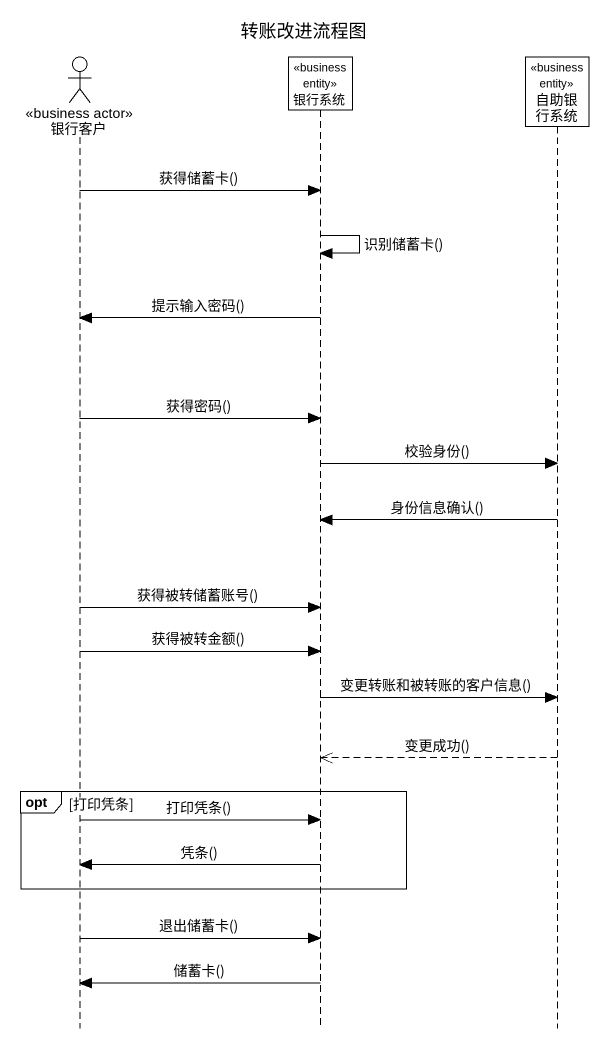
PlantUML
@startuml
title 转账改进流程图
hide footbox
actor 银行客户 <<business actor>>
participant 银行系统 <<business entity>>
participant 自助银行系统 <<business entity>>

银行客户 -> 银行系统 : 获得储蓄卡()
银行系统 -> 银行系统 : 识别储蓄卡()
银行系统 -> 银行客户 : 提示输入密码()
银行客户 -> 银行系统 : 获得密码()
银行系统 -> 自助银行系统 : 校验身份()
自助银行系统 -> 银行系统 : 身份信息确认()
银行客户 -> 银行系统 : 获得被转储蓄账号()
银行客户 -> 银行系统 : 获得被转金额()
银行系统 -> 自助银行系统 : 变更转账和被转账的客户信息()
自助银行系统 -->> 银行系统 : 变更成功()
opt 打印凭条
  银行客户 -> 银行系统 : 打印凭条()
  银行系统 -> 银行客户 : 凭条()
end
银行客户 -> 银行系统 : 退出储蓄卡()
银行系统 -> 银行客户 : 储蓄卡()
@enduml
